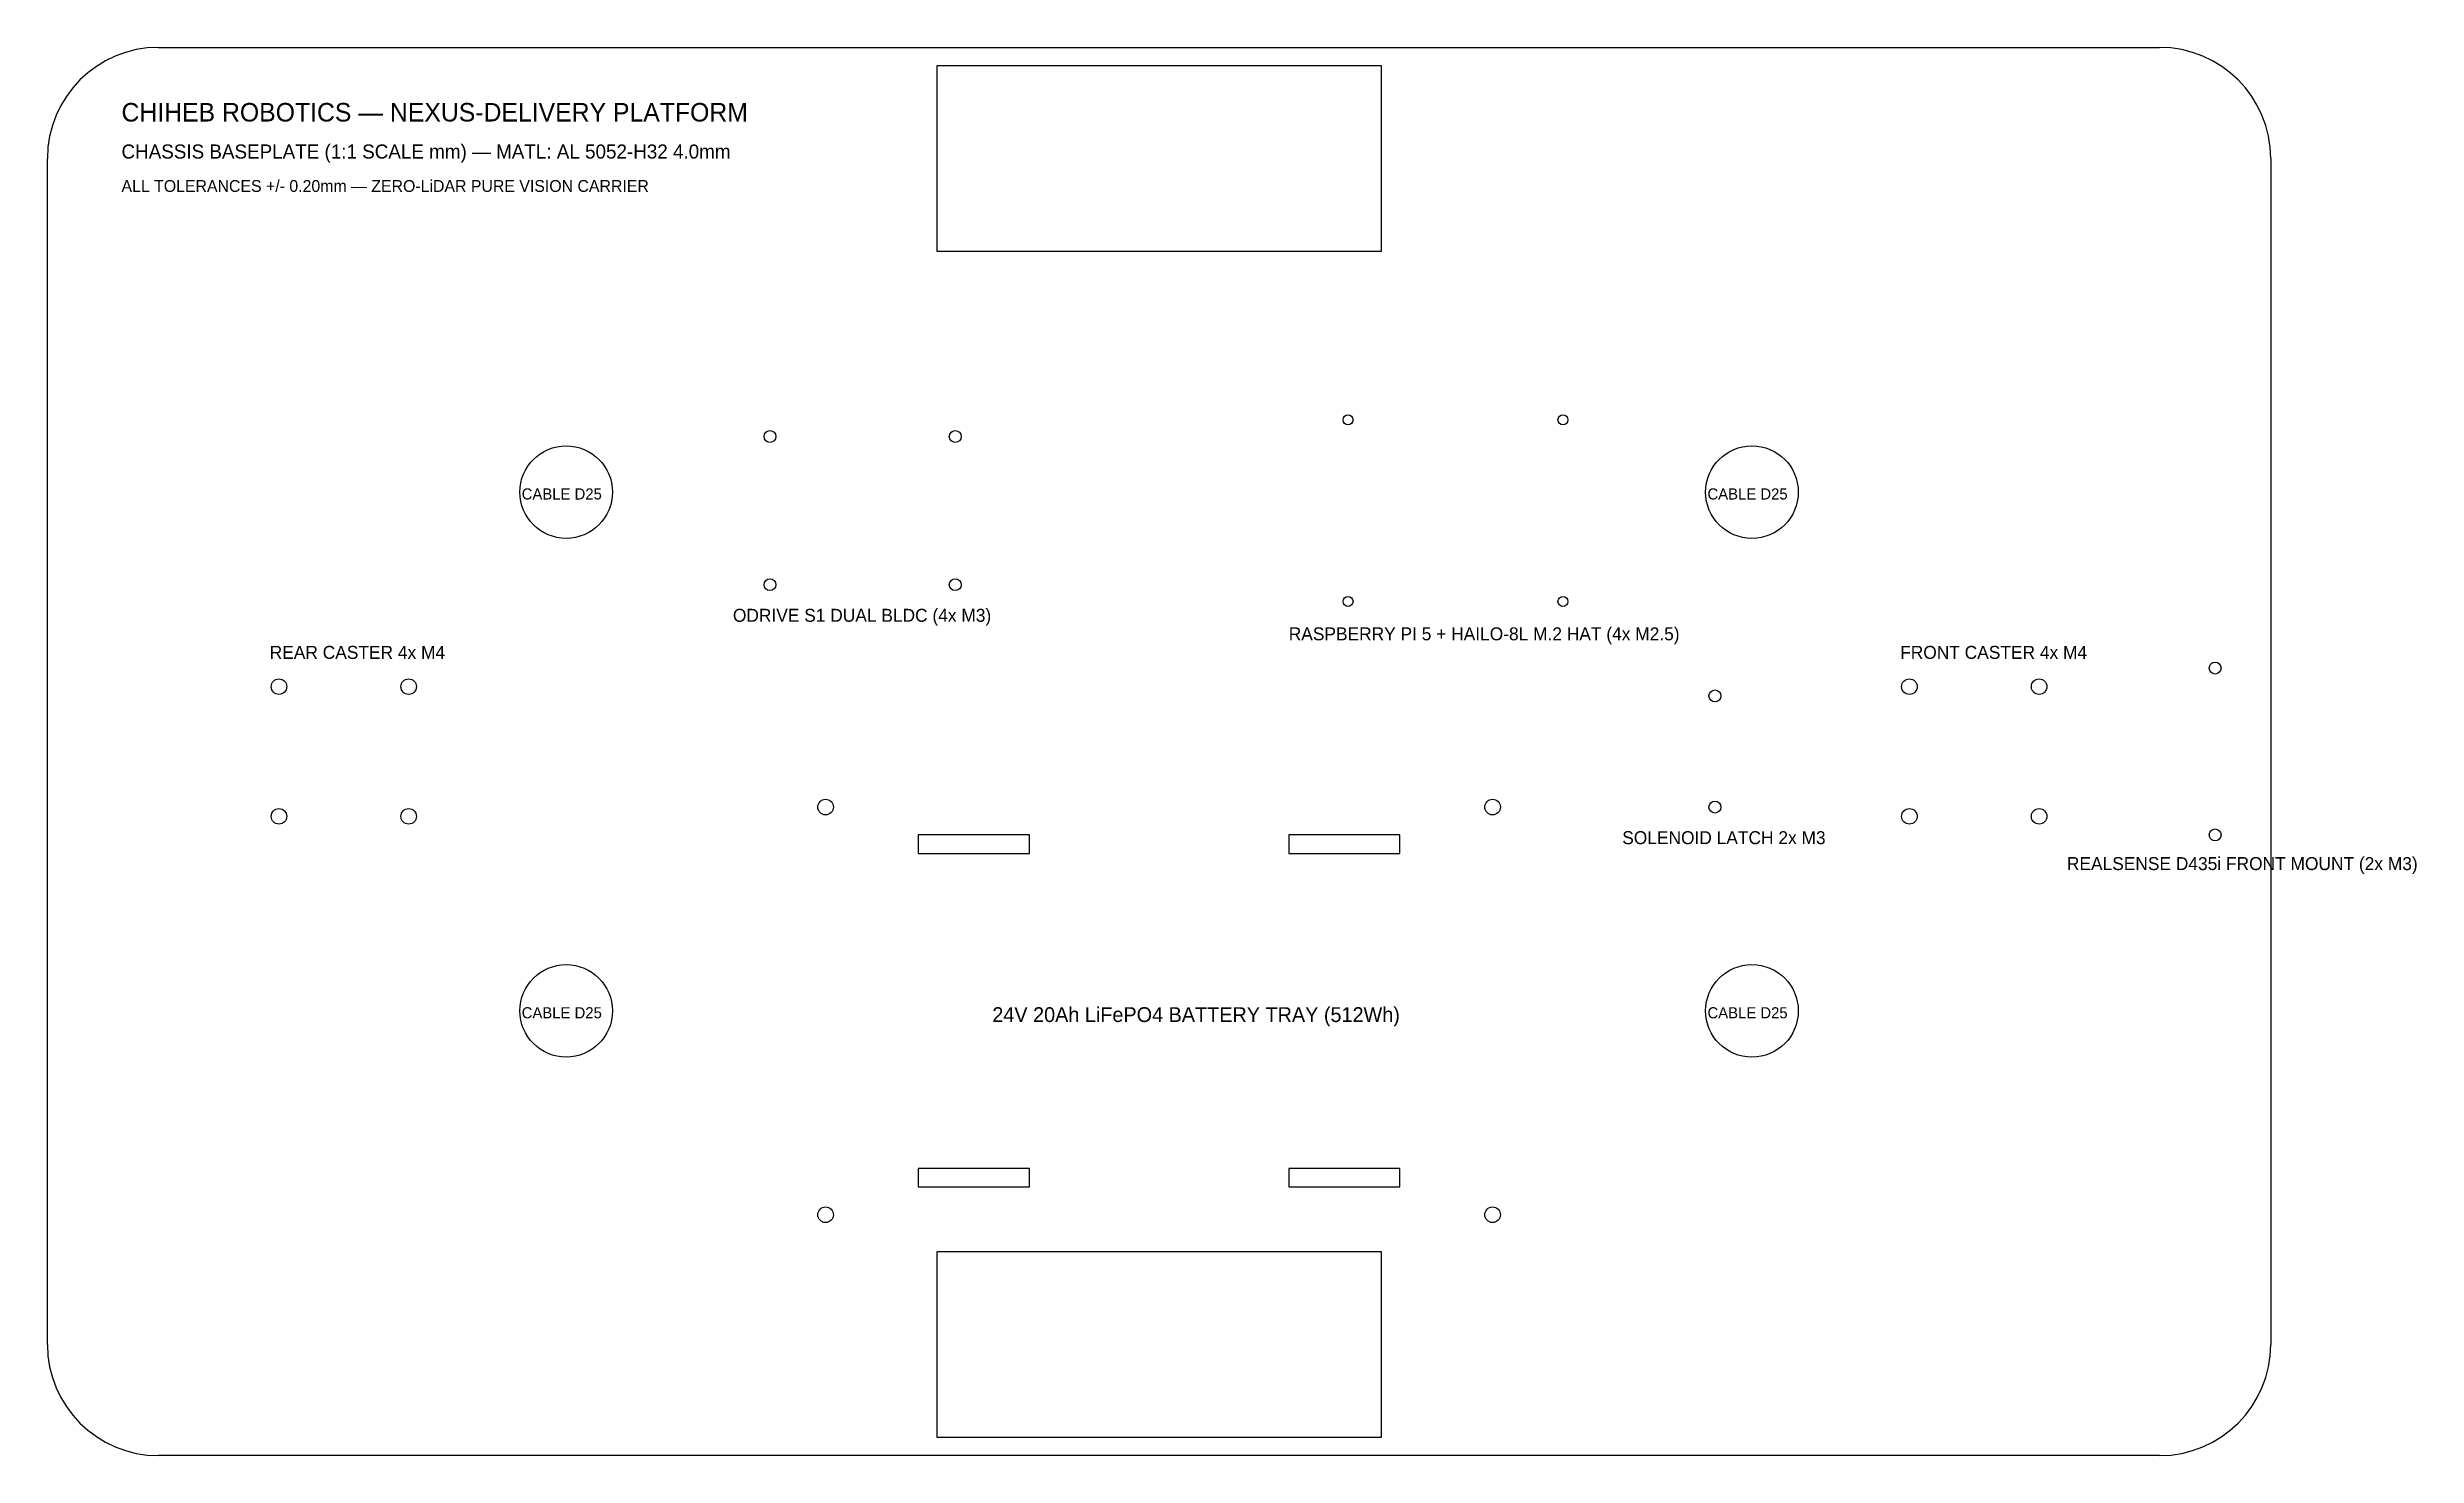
# Model space of a CAD drawing. Header units: millimetres. Extents: x -300 to 339, y -190 to 190.
import ezdxf

# ---------------------------------------------------------------- set-up
doc = ezdxf.new("R2010")
doc.units = ezdxf.units.MM
for name, color, linetype in [('CUT_INTERNAL', 3, 'CONTINUOUS'), ('CUT_OUTLINE', 1, 'CONTINUOUS'), ('DRILL_HOLES', 4, 'CONTINUOUS'), ('ENGRAVE_TEXT', 2, 'CONTINUOUS')]:
    doc.layers.add(name, color=color, linetype=linetype)

msp = doc.modelspace()

# ---------------------------------------------------------------- linework, layer by layer
at = {"layer": 'CUT_INTERNAL'}
for p, q in [((60, 185), (-60, 185)), ((-60, 185), (-60, 135)), ((60, 135), (60, 185)), ((-60, 135), (60, 135)), ((-35, -22.5), (-65, -22.5)), ((-65, -22.5), (-65, -27.5)), ((-35, -27.5), (-35, -22.5)), ((65, -22.5), (35, -22.5)), ((35, -22.5), (35, -27.5)), ((65, -27.5), (65, -22.5)), ((-65, -27.5), (-35, -27.5)), ((35, -27.5), (65, -27.5)), ((-35, -112.5), (-65, -112.5)), ((-65, -112.5), (-65, -117.5)), ((-35, -117.5), (-35, -112.5)), ((65, -112.5), (35, -112.5)), ((35, -112.5), (35, -117.5)), ((65, -117.5), (65, -112.5)), ((-65, -117.5), (-35, -117.5)), ((35, -117.5), (65, -117.5)), ((60, -135), (-60, -135)), ((-60, -135), (-60, -185)), ((60, -185), (60, -135)), ((-60, -185), (60, -185))]:
    msp.add_line(p, q, dxfattribs=at)
for centre in [(-160, 70), (160, 70), (-160, -70), (160, -70)]:
    msp.add_circle(centre, 12.5, dxfattribs=at)
at = {"layer": 'CUT_OUTLINE'}
for p, q in [((-270, 190), (270, 190)), ((-300, -160), (-300, 160)), ((300, 160), (300, -160)), ((270, -190), (-270, -190))]:
    msp.add_line(p, q, dxfattribs=at)
for centre, start, end in [((-270, 160), 90, 180), ((270, 160), 0, 90), ((-270, -160), 180, 270), ((270, -160), 270, 360)]:
    msp.add_arc(centre, 30, start, end, dxfattribs=at)
at = {"layer": 'DRILL_HOLES'}
for centre, radius in [((51, 89.5), 1.35), ((109, 89.5), 1.35), ((-105, 85), 1.6), ((-55, 85), 1.6), ((-105, 45), 1.6), ((-55, 45), 1.6), ((51, 40.5), 1.35), ((109, 40.5), 1.35), ((-237.5, 17.5), 2.1), ((-202.5, 17.5), 2.1), ((202.5, 17.5), 2.1), ((237.5, 17.5), 2.1), ((285, 22.5), 1.6), ((150, 15), 1.6), ((-237.5, -17.5), 2.1), ((-202.5, -17.5), 2.1), ((-90, -15), 2.1), ((90, -15), 2.1), ((150, -15), 1.6), ((202.5, -17.5), 2.1), ((237.5, -17.5), 2.1), ((285, -22.5), 1.6), ((-90, -125), 2.1), ((90, -125), 2.1)]:
    msp.add_circle(centre, radius, dxfattribs=at)

# ---------------------------------------------------------------- texts
at = {"layer": 'ENGRAVE_TEXT'}
for s, height, p in [('CHIHEB ROBOTICS — NEXUS-DELIVERY PLATFORM', 5, (-280, 170)), ('CHASSIS BASEPLATE (1:1 SCALE mm) — MATL: AL 5052-H32 4.0mm', 3.8, (-280, 160)), ('ALL TOLERANCES +/- 0.20mm — ZERO-LiDAR PURE VISION CARRIER', 3.2, (-280, 151)), ('CABLE D25', 3, (-172, 68)), ('CABLE D25', 3, (148, 68)), ('ODRIVE S1 DUAL BLDC (4x M3)', 3.5, (-115, 35)), ('RASPBERRY PI 5 + HAILO-8L M.2 HAT (4x M2.5)', 3.5, (35, 30)), ('REAR CASTER 4x M4', 3.5, (-240, 25)), ('FRONT CASTER 4x M4', 3.5, (200, 25)), ('SOLENOID LATCH 2x M3', 3.5, (125, -25)), ('REALSENSE D435i FRONT MOUNT (2x M3)', 3.5, (245, -32)), ('CABLE D25', 3, (-172, -72)), ('24V 20Ah LiFePO4 BATTERY TRAY (512Wh)', 4, (-45, -73)), ('CABLE D25', 3, (148, -72))]:
    msp.add_text(s, height=height, dxfattribs=at).set_placement(p)

doc.saveas('drawing.dxf')
